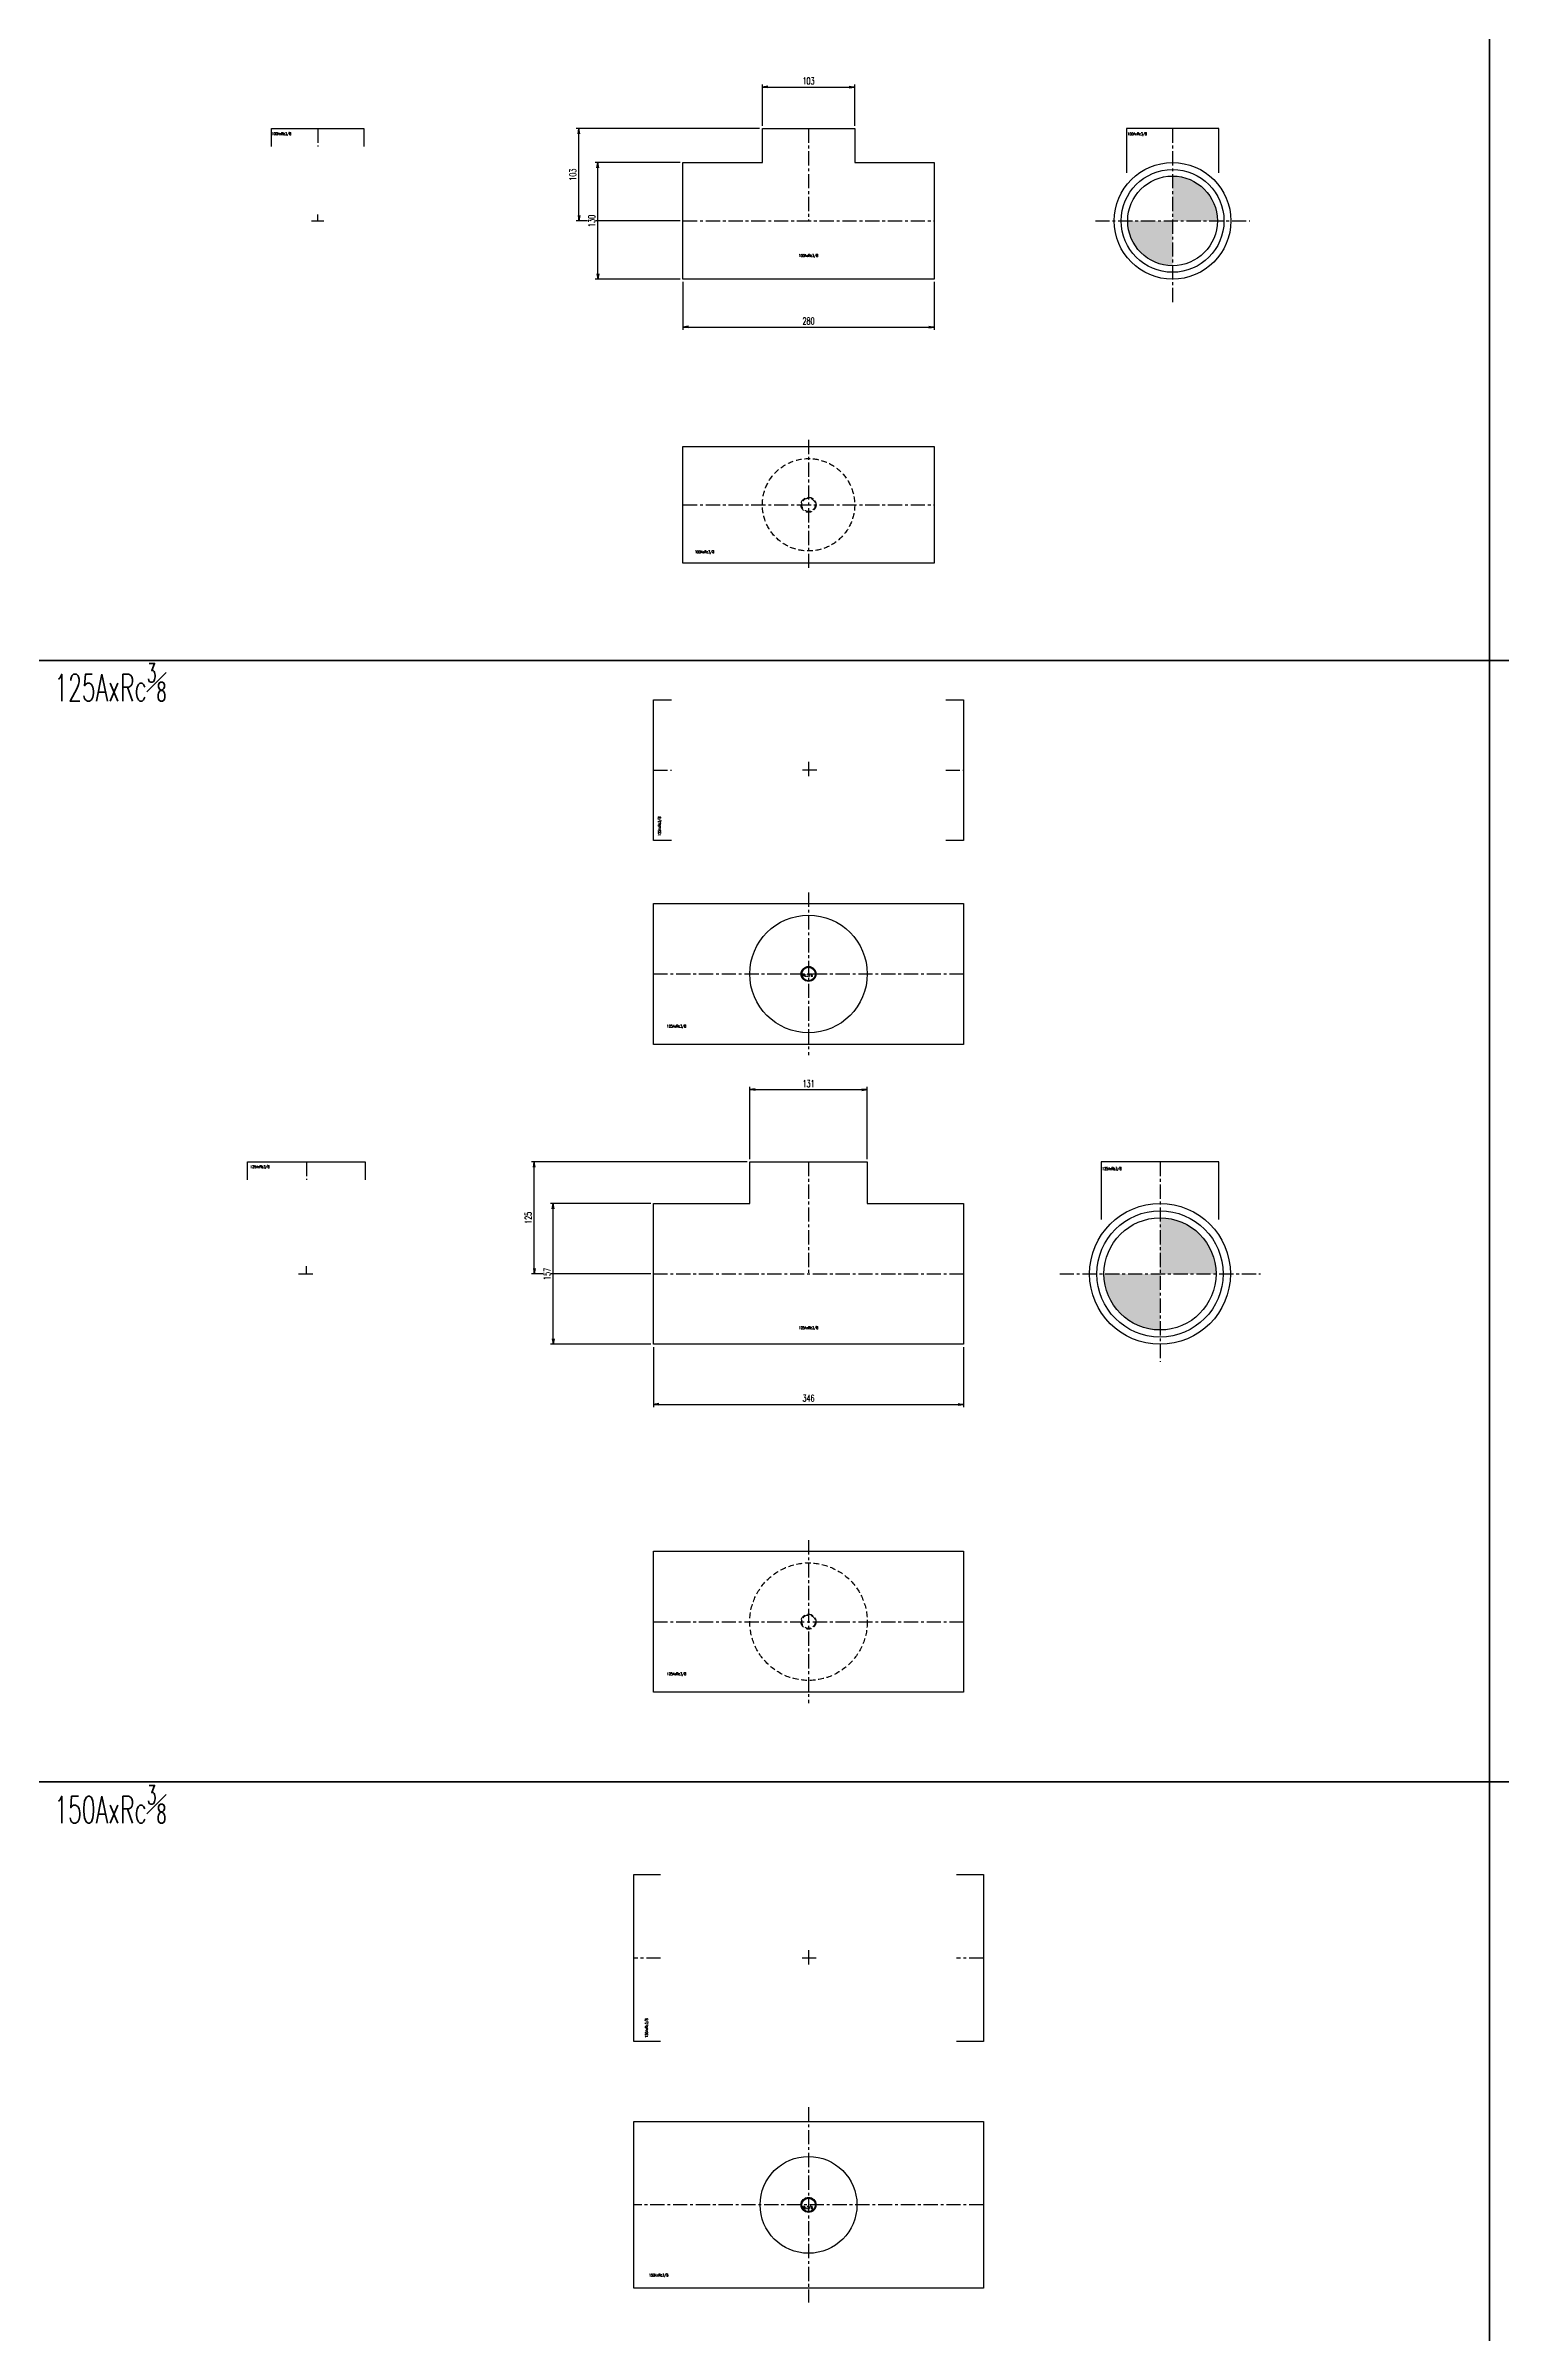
# Model space of a CAD drawing. Header units: millimetres. Extents: x 1711 to 90196, y -23291 to 8516.
# Drawn here: x 55121 to 56746, y -5618 to -3067 of the extents above; entities that cross this region are included whole.
import ezdxf
from ezdxf.enums import TextEntityAlignment as Align

# ---------------------------------------------------------------- set-up
doc = ezdxf.new("R2010")
doc.units = ezdxf.units.MM
doc.header["$PDMODE"] = 35
doc.linetypes.add('CENTER', pattern=[50.8, 31.75, -6.35, 6.35, -6.35])
doc.linetypes.add('HIDDEN', pattern=[9.525, 6.35, -3.175])
doc.layers.add('line', color=153, linetype='Continuous', lineweight=50)
for name, color, linetype in [('寸法', 2, 'Continuous'), ('配管-CVP', 4, 'Continuous'), ('＃配管（PVC)', 21, 'Continuous')]:
    doc.layers.add(name, color=color, linetype=linetype)
doc.styles.add('kpk', font='romans.shx', dxfattribs={"width": 0.7, "bigfont": 'extfont2.shx'})
doc.styles.get("Standard").update_dxf_attribs({"font": 'romans.shx', "bigfont": 'extfont.shx'})
doc.dimstyles.new('KPK-3', dxfattribs={"dimscale": 3, "dimtxt": 2.5, "dimasz": 2, "dimexe": 1, "dimexo": 1, "dimgap": 1, "dimtad": 3, "dimdec": 1, "dimdsep": 46, "dimtxsty": 'kpk', "dimblk": 'OPEN', "dimcen": 2.5, "dimclrd": 2, "dimclre": 2, "dimclrt": 4, "dimadec": 1, "dimazin": 2, "dimtfac": 1, "dimtdec": 1, "dimtmove": 0, "dimatfit": 2, "dimldrblk": 'OPEN', "dimfxl": 0, "dimlwd": -1, "dimlwe": -1, "dimarcsym": 0})

# ---------------------------------------------------------------- blocks, each defined once
blk = doc.blocks.new('A$Cb0ec0105')
at = {"layer": 'line'}
blk.add_line((3248.7, -100), (3248.7, -9662.3), dxfattribs=at)
for points in [[(0, -5360), (2414, -5360), (3514, -5360), (4614, -5360), (5714, -5360), (6814, -5360), (7914, -5360), (7974, -5360), (9074, -5360), (10174, -5360), (11274, -5360), (12374, -5360), (13681.8, -5360)], [(0, -6610), (2414, -6610), (3514, -6610), (4614, -6610), (5714, -6610), (6814, -6610), (7914, -6610), (7974, -6610), (9074, -6610), (10174, -6610), (11274, -6610), (12374, -6610), (13681.8, -6610)]]:
    blk.add_lwpolyline(points, dxfattribs=at)
at = {"layer": 'line', "char_height": 30, "attachment_point": 4}
for s, insert in [('{\\W0.6;125AxRc\\H0.7x;\\S3#8;}', (1647.9, -5384.2)), ('{\\W0.6;150AxRc\\H0.7x;\\S3#8;}', (1647.9, -6635))]:
    blk.add_mtext(s, dxfattribs=dict(at, insert=insert))
blk = doc.blocks.new('100AxRc3／8-ねじ付BT『Ｔ型-正面')
at = {"layer": '＃配管（PVC)', "color": 2, "linetype": 'CENTER', "ltscale": 0.5}
for p, q in [((0, 103), (0, 0)), ((-140, 0), (140, 0))]:
    blk.add_line(p, q, dxfattribs=at)
at = {"layer": '＃配管（PVC)', "color": 0, "linetype": 'ByBlock'}
blk.add_lwpolyline([(-140, 65), (-51.5, 65), (-51.5, 103), (51.5, 103), (51.5, 65), (140, 65), (140, -65), (-140, -65)], close=True, dxfattribs=at)
at = {"layer": 'Defpoints', "color": 6, "style": 'kpk', "width": 0.7}
blk.add_text('100AxRc3/8', height=3, dxfattribs=at).set_placement((0, -37.2), align=Align.TOP_CENTER)
blk = doc.blocks.new('100AxRc3／8-ねじ付BT『Ｔ型-下面')
at = {"layer": '＃配管（PVC)', "color": 2, "linetype": 'CENTER', "ltscale": 0.5}
blk.add_line((0, 72.5), (0, -72.5), dxfattribs=at)
at = {"layer": '＃配管（PVC)', "color": 0, "linetype": 'ByBlock'}
blk.add_lwpolyline([(140, 65), (140, -65), (-140, -65), (-140, 65)], close=True, dxfattribs=at)
at = {"layer": '＃配管（PVC)', "color": 2, "linetype": 'CENTER', "ltscale": 0.5}
blk.add_lwpolyline([(-140, 0), (140, 0)], dxfattribs=at)
at = {"layer": '＃配管（PVC)', "color": 252, "linetype": 'HIDDEN'}
for radius in [51.5, 7.48]:
    blk.add_circle((0, 0), radius, dxfattribs=at)
at = {"layer": '＃配管（PVC)', "color": 42, "linetype": 'HIDDEN'}
blk.add_circle((0, 0), 8.33, dxfattribs=at)
at = {"layer": 'Defpoints', "color": 6, "style": 'kpk', "width": 0.7}
blk.add_text('100AxRc3/8', height=3, dxfattribs=at).set_placement((-115.9, -51), align=Align.TOP_CENTER)
blk = doc.blocks.new('100AxRc3／8-ねじ付BT『Ｔ型』-側面')
at = {"layer": '＃配管（PVC)'}
h = blk.add_hatch(color=252, dxfattribs=at)
h.dxf.hatch_style = 1
h.paths.add_polyline_path([(50, 0, 0.414214), (0, 50), (0, 0)])
h.paths.add_polyline_path([(0, 0), (-50, 0, 0.414214), (0, -50)])
at = {"layer": '＃配管（PVC)', "color": 2, "linetype": 'CENTER', "ltscale": 0.5}
for p, q in [((0, 103), (0, -90.5)), ((-86.1, 0), (86.1, 0))]:
    blk.add_line(p, q, dxfattribs=at)
at = {"layer": '＃配管（PVC)', "color": 0, "linetype": 'ByBlock'}
blk.add_lwpolyline([(51.5, 53.5), (51.5, 103), (-51.5, 103), (-51.5, 53.5)], dxfattribs=at)
for radius in [65, 57.3, 50]:
    blk.add_circle((0, 0), radius, dxfattribs=at)
at = {"layer": 'Defpoints', "color": 6, "style": 'kpk', "width": 0.7}
blk.add_text('100AxRc3/8', height=3, dxfattribs=at).set_placement((-39.4, 98.5), align=Align.TOP_CENTER)
blk = doc.blocks.new('100AxRc3／8-ねじ付BT『Ｔ型』-半(側面')
at = {"layer": '＃配管（PVC)', "color": 2, "linetype": 'CENTER', "ltscale": 0.5}
for p, q in [((0, 103), (0, 83)), ((-7, 0), (7, 0)), ((0, 0), (0, 7))]:
    blk.add_line(p, q, dxfattribs=at)
at = {"layer": '＃配管（PVC)', "color": 0, "linetype": 'ByBlock'}
blk.add_lwpolyline([(-51.5, 83), (-51.5, 103), (51.5, 103), (51.5, 83)], dxfattribs=at)
at = {"layer": 'Defpoints', "color": 6, "style": 'kpk', "width": 0.7}
blk.add_text('100AxRc3/8', height=3, dxfattribs=at).set_placement((-40.3, 98.7), align=Align.TOP_CENTER)
blk = doc.blocks.new('125AxRc3／8-ねじ付BT『Ｔ型』-正面')
at = {"layer": '＃配管（PVC)', "color": 2, "linetype": 'CENTER', "ltscale": 0.5}
for p, q in [((0, 125), (0, 0)), ((-173, 0), (173, 0))]:
    blk.add_line(p, q, dxfattribs=at)
at = {"layer": '＃配管（PVC)', "color": 0, "linetype": 'ByBlock'}
blk.add_lwpolyline([(-173, 78.5), (-65.5, 78.5), (-65.5, 125), (65.5, 125), (65.5, 78.5), (173, 78.5), (173, -78.5), (-173, -78.5)], close=True, dxfattribs=at)
at = {"layer": 'Defpoints', "color": 6, "style": 'kpk', "width": 0.7}
blk.add_text('125AxRc3/8', height=3, dxfattribs=at).set_placement((0, -58.5), align=Align.TOP_CENTER)
blk = doc.blocks.new('125AxRc3／8-ねじ付BT『Ｔ型』-上面')
at = {"layer": '＃配管（PVC)', "color": 2, "linetype": 'CENTER', "ltscale": 0.5}
blk.add_line((0, 90.7), (0, -90.7), dxfattribs=at)
at = {"layer": '＃配管（PVC)', "color": 0, "linetype": 'ByBlock'}
blk.add_lwpolyline([(173, 78.5), (173, -78.5), (-173, -78.5), (-173, 78.5)], close=True, dxfattribs=at)
at = {"layer": '＃配管（PVC)', "color": 2, "linetype": 'CENTER', "ltscale": 0.5}
blk.add_lwpolyline([(-173, 0), (173, 0)], dxfattribs=at)
at = {"layer": '＃配管（PVC)', "color": 0, "linetype": 'ByBlock'}
blk.add_circle((0, 0), 65.5, dxfattribs=at)
at = {"layer": '＃配管（PVC)', "color": 42, "linetype": 'ByBlock', "ltscale": 0.5}
blk.add_circle((0, 0), 8.33, dxfattribs=at)
at = {"layer": '＃配管（PVC)', "color": 0, "linetype": 'ByBlock', "ltscale": 0.5}
blk.add_circle((0, 0), 7.48, dxfattribs=at)
at = {"layer": 'Defpoints', "color": 6, "style": 'kpk', "width": 0.7}
for s, p in [('Rc3/8 ', (0, 0)), ('125AxRc3/8', (-147.2, -56.8))]:
    blk.add_text(s, height=3, dxfattribs=at).set_placement(p, align=Align.TOP_CENTER)
blk = doc.blocks.new('125AxRc3／8-ねじ付BT『Ｔ型』-下面')
at = {"layer": '＃配管（PVC)', "color": 2, "linetype": 'CENTER', "ltscale": 0.5}
blk.add_line((0, 90.7), (0, -90.7), dxfattribs=at)
at = {"layer": '＃配管（PVC)', "color": 0, "linetype": 'ByBlock'}
blk.add_lwpolyline([(173, 78.5), (173, -78.5), (-173, -78.5), (-173, 78.5)], close=True, dxfattribs=at)
at = {"layer": '＃配管（PVC)', "color": 2, "linetype": 'CENTER', "ltscale": 0.5}
blk.add_lwpolyline([(-173, 0), (173, 0)], dxfattribs=at)
at = {"layer": '＃配管（PVC)', "color": 252, "linetype": 'HIDDEN'}
for radius in [65.5, 7.48]:
    blk.add_circle((0, 0), radius, dxfattribs=at)
at = {"layer": '＃配管（PVC)', "color": 42, "linetype": 'HIDDEN'}
blk.add_circle((0, 0), 8.33, dxfattribs=at)
at = {"layer": 'Defpoints', "color": 6, "style": 'kpk', "width": 0.7}
blk.add_text('125AxRc3/8', height=3, dxfattribs=at).set_placement((-147.2, -56.8), align=Align.TOP_CENTER)
blk = doc.blocks.new('125AxRc3／8-ねじ付BT『Ｔ型-側面')
at = {"layer": '＃配管（PVC)'}
h = blk.add_hatch(color=252, dxfattribs=at)
h.dxf.hatch_style = 1
h.paths.add_polyline_path([(0, 62.5), (0, 0), (62.5, 0, 0.414214)])
h.paths.add_polyline_path([(0, 0), (-62.5, 0, 0.414214), (0, -62.5)])
at = {"layer": '＃配管（PVC)', "color": 2, "linetype": 'CENTER', "ltscale": 0.5}
for p, q in [((0, 125), (0, -98)), ((-111.9, 0), (111.9, 0))]:
    blk.add_line(p, q, dxfattribs=at)
at = {"layer": '＃配管（PVC)', "color": 0, "linetype": 'ByBlock'}
blk.add_lwpolyline([(65.5, 60.8), (65.5, 125), (-65.5, 125), (-65.5, 60.8)], dxfattribs=at)
for radius in [78.5, 70.4, 62.5]:
    blk.add_circle((0, 0), radius, dxfattribs=at)
at = {"layer": 'Defpoints', "color": 6, "style": 'kpk', "width": 0.7}
blk.add_text('125AxRc3/8', height=3, dxfattribs=at).set_placement((-53.7, 118.8), align=Align.TOP_CENTER)
blk = doc.blocks.new('125AxRc3／8-ねじ付BT『Ｔ型』-半(側面)')
at = {"layer": '＃配管（PVC)', "color": 2, "linetype": 'CENTER', "ltscale": 0.5}
for p, q in [((0, 125), (0, 105)), ((-8.6, 0), (8.7, 0)), ((0, 0), (0, 8.7))]:
    blk.add_line(p, q, dxfattribs=at)
at = {"layer": '＃配管（PVC)', "color": 0, "linetype": 'ByBlock'}
blk.add_lwpolyline([(-65.5, 105), (-65.5, 125), (65.5, 125), (65.5, 105)], dxfattribs=at)
at = {"layer": 'Defpoints', "color": 6, "style": 'kpk', "width": 0.7}
blk.add_text('125AxRc3/8', height=3, dxfattribs=at).set_placement((-51.8, 121), align=Align.TOP_CENTER)
blk = doc.blocks.new('125AxRc3／8-ねじ付BT『Ｔ型』-半(上下')
at = {"layer": '＃配管（PVC)', "color": 2, "linetype": 'CENTER', "ltscale": 0.5}
for p, q in [((9.1, 0), (-9.1, 0)), ((0, 9.1), (0, -9.1))]:
    blk.add_line(p, q, dxfattribs=at)
at = {"layer": '＃配管（PVC)', "color": 0, "linetype": 'ByBlock'}
for points in [[(-153, -78.5), (-173, -78.5), (-173, 78.5), (-153, 78.5)], [(153, 78.5), (173, 78.5), (173, -78.5), (153, -78.5)]]:
    blk.add_lwpolyline(points, dxfattribs=at)
at = {"layer": '＃配管（PVC)', "color": 2, "linetype": 'CENTER', "ltscale": 0.5}
for points in [[(153, 0), (173, 0)], [(-173, 0), (-153, 0)]]:
    blk.add_lwpolyline(points, dxfattribs=at)
at = {"layer": 'Defpoints', "color": 6, "style": 'kpk', "width": 0.7}
blk.add_text('125AxRc3/8', height=3, rotation=90, dxfattribs=at).set_placement((-167.8, -62.5), align=Align.TOP_CENTER)
blk = doc.blocks.new('150AxRc3／8-ねじ付BT『Ｔ型』-上面')
at = {"layer": '＃配管（PVC)', "color": 2, "linetype": 'CENTER', "ltscale": 0.5}
for p, q in [((0, 108.8), (0, -108.8)), ((195, 0), (-195, 0))]:
    blk.add_line(p, q, dxfattribs=at)
at = {"layer": '＃配管（PVC)', "color": 0, "linetype": 'ByBlock'}
blk.add_lwpolyline([(195, 93), (195, -93), (-195, -93), (-195, 93)], close=True, dxfattribs=at)
blk.add_circle((0, 0), 54, dxfattribs=at)
at = {"layer": '＃配管（PVC)', "color": 42, "linetype": 'ByBlock', "ltscale": 0.5}
blk.add_circle((0, 0), 8.33, dxfattribs=at)
at = {"layer": '＃配管（PVC)', "color": 0, "linetype": 'ByBlock', "ltscale": 0.5}
blk.add_circle((0, 0), 7.48, dxfattribs=at)
at = {"layer": 'Defpoints', "color": 6, "style": 'kpk', "width": 0.7}
for s, p in [('Rc3/8 ', (0, -1.4)), ('150AxRc3/8', (-167.1, -76.7))]:
    blk.add_text(s, height=3, dxfattribs=at).set_placement(p, align=Align.TOP_CENTER)
blk = doc.blocks.new('150AxRc3／8-ねじ付BT『Ｔ型』-半(上下)')
at = {"layer": '＃配管（PVC)', "color": 2, "linetype": 'CENTER', "ltscale": 0.5}
for p, q in [((8.7, 0), (-8.7, 0)), ((0, 8.7), (0, -8.7)), ((195, 0), (165, 0)), ((-165, 0), (-195, 0))]:
    blk.add_line(p, q, dxfattribs=at)
at = {"layer": '＃配管（PVC)', "color": 0, "linetype": 'ByBlock'}
for points in [[(-165, -93), (-195, -93), (-195, 93), (-165, 93)], [(165, 93), (195, 93), (195, -93), (165, -93)]]:
    blk.add_lwpolyline(points, dxfattribs=at)
at = {"layer": 'Defpoints', "color": 6, "style": 'kpk', "width": 0.7}
blk.add_text('150AxRc3/8', height=3, rotation=90, dxfattribs=at).set_placement((-182.2, -78), align=Align.TOP_CENTER)
blk = doc.blocks.new('_Open')
at = {"color": 0, "linetype": 'ByBlock', "lineweight": -2}
for p, q in [((-1, 0.17), (0, 0)), ((-1, -0.17), (0, 0)), ((0, 0), (-1, 0))]:
    blk.add_line(p, q, dxfattribs=at)
blk = doc.blocks.new('*D2329')
at = {"layer": 'Defpoints', "color": 0, "transparency": 16777216}
for p in [(55716.1, -3159.3), (55920.6, -3159.3), (55832.1, -3262.3)]:
    blk.add_point(p, dxfattribs=at)
at = {"layer": '寸法', "color": 2, "transparency": 16777216}
for p, q in [((55917.6, -3159.3), (55713.1, -3159.3)), ((55716.1, -3256.3), (55716.1, -3165.3)), ((55829.1, -3262.3), (55713.1, -3262.3))]:
    blk.add_line(p, q, dxfattribs=at)
at = {"layer": '寸法', "color": 2, "transparency": 16777216, "xscale": 6, "yscale": 6, "zscale": 6}
for p, rotation in [((55716.1, -3159.3), 90), ((55716.1, -3262.3), 270)]:
    blk.add_blockref('_Open', p, dxfattribs=dict(at, rotation=rotation))
at = {"layer": '寸法', "color": 4, "transparency": 16777216, "insert": (55709.3, -3210.8), "char_height": 7.5, "attachment_point": 5, "rotation": 90, "style": 'kpk', "bg_fill": 3, "box_fill_scale": 1.1, "bg_fill_color": 256, "bg_fill_true_color": 13158600, "bg_fill_transparency": 0}
blk.add_mtext('103', dxfattribs=at)
blk = doc.blocks.new('*D2330')
at = {"layer": 'Defpoints', "color": 0, "transparency": 16777216}
for p in [(55737.1, -3197.3), (55832.1, -3197.3), (55832.1, -3327.3)]:
    blk.add_point(p, dxfattribs=at)
at = {"layer": '寸法', "color": 2, "transparency": 16777216}
for p, q in [((55829.1, -3197.3), (55734.1, -3197.3)), ((55737.1, -3321.3), (55737.1, -3203.3)), ((55829.1, -3327.3), (55734.1, -3327.3))]:
    blk.add_line(p, q, dxfattribs=at)
at = {"layer": '寸法', "color": 2, "transparency": 16777216, "xscale": 6, "yscale": 6, "zscale": 6}
for p, rotation in [((55737.1, -3197.3), 90), ((55737.1, -3327.3), 270)]:
    blk.add_blockref('_Open', p, dxfattribs=dict(at, rotation=rotation))
at = {"layer": '寸法', "color": 4, "transparency": 16777216, "insert": (55730.3, -3262.3), "char_height": 7.5, "attachment_point": 5, "rotation": 90, "style": 'kpk', "bg_fill": 3, "box_fill_scale": 1.1, "bg_fill_color": 256, "bg_fill_true_color": 13158600, "bg_fill_transparency": 0}
blk.add_mtext('130', dxfattribs=at)
blk = doc.blocks.new('*D2331')
at = {"layer": 'Defpoints', "color": 0, "transparency": 16777216}
for p in [(55832.1, -3327.3), (56112.1, -3327.3), (56112.1, -3380.6)]:
    blk.add_point(p, dxfattribs=at)
at = {"layer": '寸法', "color": 2, "transparency": 16777216}
for p, q in [((55832.1, -3330.3), (55832.1, -3383.6)), ((56112.1, -3330.3), (56112.1, -3383.6)), ((55838.1, -3380.6), (56106.1, -3380.6))]:
    blk.add_line(p, q, dxfattribs=at)
at = {"layer": '寸法', "color": 2, "transparency": 16777216, "xscale": 6, "yscale": 6, "zscale": 6, "rotation": 180}
blk.add_blockref('_Open', (55832.1, -3380.6), dxfattribs=at)
at = {"layer": '寸法', "color": 2, "transparency": 16777216, "xscale": 6, "yscale": 6, "zscale": 6}
blk.add_blockref('_Open', (56112.1, -3380.6), dxfattribs=at)
at = {"layer": '寸法', "color": 4, "transparency": 16777216, "insert": (55972.1, -3373.9), "char_height": 7.5, "attachment_point": 5, "style": 'kpk', "bg_fill": 3, "box_fill_scale": 1.1, "bg_fill_color": 256, "bg_fill_true_color": 13158600, "bg_fill_transparency": 0}
blk.add_mtext('280', dxfattribs=at)
blk = doc.blocks.new('*D2332')
at = {"layer": 'Defpoints', "color": 0, "transparency": 16777216}
for p in [(56023.6, -3113.1), (55920.6, -3159.3), (56023.6, -3159.3)]:
    blk.add_point(p, dxfattribs=at)
at = {"layer": '寸法', "color": 2, "transparency": 16777216}
for p, q in [((55920.6, -3156.3), (55920.6, -3110.1)), ((56023.6, -3156.3), (56023.6, -3110.1)), ((55926.6, -3113.1), (56017.6, -3113.1))]:
    blk.add_line(p, q, dxfattribs=at)
at = {"layer": '寸法', "color": 2, "transparency": 16777216, "xscale": 6, "yscale": 6, "zscale": 6, "rotation": 180}
blk.add_blockref('_Open', (55920.6, -3113.1), dxfattribs=at)
at = {"layer": '寸法', "color": 2, "transparency": 16777216, "xscale": 6, "yscale": 6, "zscale": 6}
blk.add_blockref('_Open', (56023.6, -3113.1), dxfattribs=at)
at = {"layer": '寸法', "color": 4, "transparency": 16777216, "insert": (55972.1, -3106.3), "char_height": 7.5, "attachment_point": 5, "style": 'kpk', "bg_fill": 3, "box_fill_scale": 1.1, "bg_fill_color": 256, "bg_fill_true_color": 13158600, "bg_fill_transparency": 0}
blk.add_mtext('103', dxfattribs=at)
blk = doc.blocks.new('*D2333')
at = {"layer": 'Defpoints', "color": 0, "transparency": 16777216}
for p in [(55666.3, -4311.2), (55906.6, -4311.2), (55799.1, -4436.2)]:
    blk.add_point(p, dxfattribs=at)
at = {"layer": '寸法', "color": 2, "transparency": 16777216}
for p, q in [((55903.6, -4311.2), (55663.3, -4311.2)), ((55666.3, -4430.2), (55666.3, -4317.2)), ((55796.1, -4436.2), (55663.3, -4436.2))]:
    blk.add_line(p, q, dxfattribs=at)
at = {"layer": '寸法', "color": 2, "transparency": 16777216, "xscale": 6, "yscale": 6, "zscale": 6}
for p, rotation in [((55666.3, -4311.2), 90), ((55666.3, -4436.2), 270)]:
    blk.add_blockref('_Open', p, dxfattribs=dict(at, rotation=rotation))
at = {"layer": '寸法', "color": 4, "transparency": 16777216, "insert": (55659.5, -4373.7), "char_height": 7.5, "attachment_point": 5, "rotation": 90, "style": 'kpk', "bg_fill": 3, "box_fill_scale": 1.1, "bg_fill_color": 256, "bg_fill_true_color": 13158600, "bg_fill_transparency": 0}
blk.add_mtext('125', dxfattribs=at)
blk = doc.blocks.new('*D2334')
at = {"layer": 'Defpoints', "color": 0, "transparency": 16777216}
for p in [(55687.3, -4357.7), (55799.1, -4357.7), (55799.1, -4514.7)]:
    blk.add_point(p, dxfattribs=at)
at = {"layer": '寸法', "color": 2, "transparency": 16777216}
for p, q in [((55796.1, -4357.7), (55684.3, -4357.7)), ((55687.3, -4508.7), (55687.3, -4363.7)), ((55796.1, -4514.7), (55684.3, -4514.7))]:
    blk.add_line(p, q, dxfattribs=at)
at = {"layer": '寸法', "color": 2, "transparency": 16777216, "xscale": 6, "yscale": 6, "zscale": 6}
for p, rotation in [((55687.3, -4357.7), 90), ((55687.3, -4514.7), 270)]:
    blk.add_blockref('_Open', p, dxfattribs=dict(at, rotation=rotation))
at = {"layer": '寸法', "color": 4, "transparency": 16777216, "insert": (55680.5, -4436.2), "char_height": 7.5, "attachment_point": 5, "rotation": 90, "style": 'kpk', "bg_fill": 3, "box_fill_scale": 1.1, "bg_fill_color": 256, "bg_fill_true_color": 13158600, "bg_fill_transparency": 0}
blk.add_mtext('157', dxfattribs=at)
blk = doc.blocks.new('*D2335')
at = {"layer": 'Defpoints', "color": 0, "transparency": 16777216}
for p in [(56037.6, -4230.8), (55906.6, -4311.2), (56037.6, -4311.2)]:
    blk.add_point(p, dxfattribs=at)
at = {"layer": '寸法', "color": 2, "transparency": 16777216}
for p, q in [((55906.6, -4308.2), (55906.6, -4227.8)), ((55912.6, -4230.8), (56031.6, -4230.8)), ((56037.6, -4308.2), (56037.6, -4227.8))]:
    blk.add_line(p, q, dxfattribs=at)
at = {"layer": '寸法', "color": 2, "transparency": 16777216, "xscale": 6, "yscale": 6, "zscale": 6, "rotation": 180}
blk.add_blockref('_Open', (55906.6, -4230.8), dxfattribs=at)
at = {"layer": '寸法', "color": 2, "transparency": 16777216, "xscale": 6, "yscale": 6, "zscale": 6}
blk.add_blockref('_Open', (56037.6, -4230.8), dxfattribs=at)
at = {"layer": '寸法', "color": 4, "transparency": 16777216, "insert": (55972.1, -4224.1), "char_height": 7.5, "attachment_point": 5, "style": 'kpk', "bg_fill": 3, "box_fill_scale": 1.1, "bg_fill_color": 256, "bg_fill_true_color": 13158600, "bg_fill_transparency": 0}
blk.add_mtext('131', dxfattribs=at)
blk = doc.blocks.new('*D2336')
at = {"layer": 'Defpoints', "color": 0, "transparency": 16777216}
for p in [(55799.1, -4514.7), (56145.1, -4514.7), (56145.1, -4581.6)]:
    blk.add_point(p, dxfattribs=at)
at = {"layer": '寸法', "color": 2, "transparency": 16777216}
for p, q in [((55799.1, -4517.7), (55799.1, -4584.6)), ((56145.1, -4517.7), (56145.1, -4584.6)), ((55805.1, -4581.6), (56139.1, -4581.6))]:
    blk.add_line(p, q, dxfattribs=at)
at = {"layer": '寸法', "color": 2, "transparency": 16777216, "xscale": 6, "yscale": 6, "zscale": 6, "rotation": 180}
blk.add_blockref('_Open', (55799.1, -4581.6), dxfattribs=at)
at = {"layer": '寸法', "color": 2, "transparency": 16777216, "xscale": 6, "yscale": 6, "zscale": 6}
blk.add_blockref('_Open', (56145.1, -4581.6), dxfattribs=at)
at = {"layer": '寸法', "color": 4, "transparency": 16777216, "insert": (55972.1, -4574.8), "char_height": 7.5, "attachment_point": 5, "style": 'kpk', "bg_fill": 3, "box_fill_scale": 1.1, "bg_fill_color": 256, "bg_fill_true_color": 13158600, "bg_fill_transparency": 0}
blk.add_mtext('346', dxfattribs=at)

msp = doc.modelspace()

# ---------------------------------------------------------------- block references
at = {"layer": 'line'}
msp.add_blockref('A$Cb0ec0105', (53482.959, 1607.5677), dxfattribs=at)
at = {"layer": '配管-CVP'}
for name, p in [('100AxRc3／8-ねじ付BT『Ｔ型』-半(側面', (55424.677, -3262.2968)), ('100AxRc3／8-ねじ付BT『Ｔ型-正面', (55972.1101, -3262.2968)), ('100AxRc3／8-ねじ付BT『Ｔ型』-側面', (56378.1152, -3262.2968)), ('100AxRc3／8-ねじ付BT『Ｔ型-下面', (55972.1101, -3578.798)), ('125AxRc3／8-ねじ付BT『Ｔ型』-半(上下', (55972.1101, -3874.6159)), ('125AxRc3／8-ねじ付BT『Ｔ型』-上面', (55972.1101, -4101.8264)), ('125AxRc3／8-ねじ付BT『Ｔ型』-半(側面)', (55412.0483, -4436.1858)), ('125AxRc3／8-ねじ付BT『Ｔ型』-正面', (55972.1101, -4436.1858)), ('125AxRc3／8-ねじ付BT『Ｔ型-側面', (56364.1152, -4436.1858)), ('125AxRc3／8-ねじ付BT『Ｔ型』-下面', (55972.1101, -4823.895)), ('150AxRc3／8-ねじ付BT『Ｔ型』-半(上下)', (55972.1101, -5198.8647)), ('150AxRc3／8-ねじ付BT『Ｔ型』-上面', (55972.1101, -5474.0422))]:
    msp.add_blockref(name, p, dxfattribs=at)

# ---------------------------------------------------------------- next in the draw order: dimensions: what is measured, and where the dimension line sits
at = {"layer": '寸法'}
for base, p1, p2, picture, middle in [((55716.0899, -3159.2968), (55832.1101, -3262.2968), (55920.6101, -3159.2968), '*D2329', (55709.3399, -3210.7968)), ((55666.2554, -4311.1858), (55799.1101, -4436.1858), (55906.6101, -4311.1858), '*D2333', (55659.5054, -4373.6858))]:
    dim = msp.add_linear_dim(base=base, p1=p1, p2=p2, angle=90, dimstyle='KPK-3', dxfattribs=at)
    dim.commit()
    dim.dimension.update_dxf_attribs({"geometry": picture, "text_midpoint": middle})

# ---------------------------------------------------------------- next in the draw order: dimensions: what is measured, and where the dimension line sits
for base, p1, p2, picture, middle in [((56023.6101, -3113.0921), (55920.6101, -3159.2968), (56023.6101, -3159.2968), '*D2332', (55972.1101, -3106.3421)), ((56037.6101, -4230.8387), (55906.6101, -4311.1858), (56037.6101, -4311.1858), '*D2335', (55972.1101, -4224.0887))]:
    dim = msp.add_linear_dim(base=base, p1=p1, p2=p2, dimstyle='KPK-3', dxfattribs=at)
    dim.commit()
    dim.dimension.update_dxf_attribs({"geometry": picture, "text_midpoint": middle})
for base, p1, p2, picture, middle in [((55737.0899, -3197.2968), (55832.1101, -3327.2968), (55832.1101, -3197.2968), '*D2330', (55730.3399, -3262.2968)), ((55687.2554, -4357.6858), (55799.1101, -4514.6858), (55799.1101, -4357.6858), '*D2334', (55680.5054, -4436.1858))]:
    dim = msp.add_linear_dim(base=base, p1=p1, p2=p2, angle=90, dimstyle='KPK-3', dxfattribs=at)
    dim.commit()
    dim.dimension.update_dxf_attribs({"geometry": picture, "text_midpoint": middle})

# ---------------------------------------------------------------- next in the draw order: dimensions: what is measured, and where the dimension line sits
for base, p1, p2, picture, middle in [((56112.1101, -3380.6273), (55832.1101, -3327.2968), (56112.1101, -3327.2968), '*D2331', (55972.1101, -3373.8773)), ((56145.1101, -4581.5979), (55799.1101, -4514.6858), (56145.1101, -4514.6858), '*D2336', (55972.1101, -4574.8479))]:
    dim = msp.add_linear_dim(base=base, p1=p1, p2=p2, dimstyle='KPK-3', dxfattribs=at)
    dim.commit()
    dim.dimension.update_dxf_attribs({"geometry": picture, "text_midpoint": middle})

doc.saveas('drawing.dxf')
